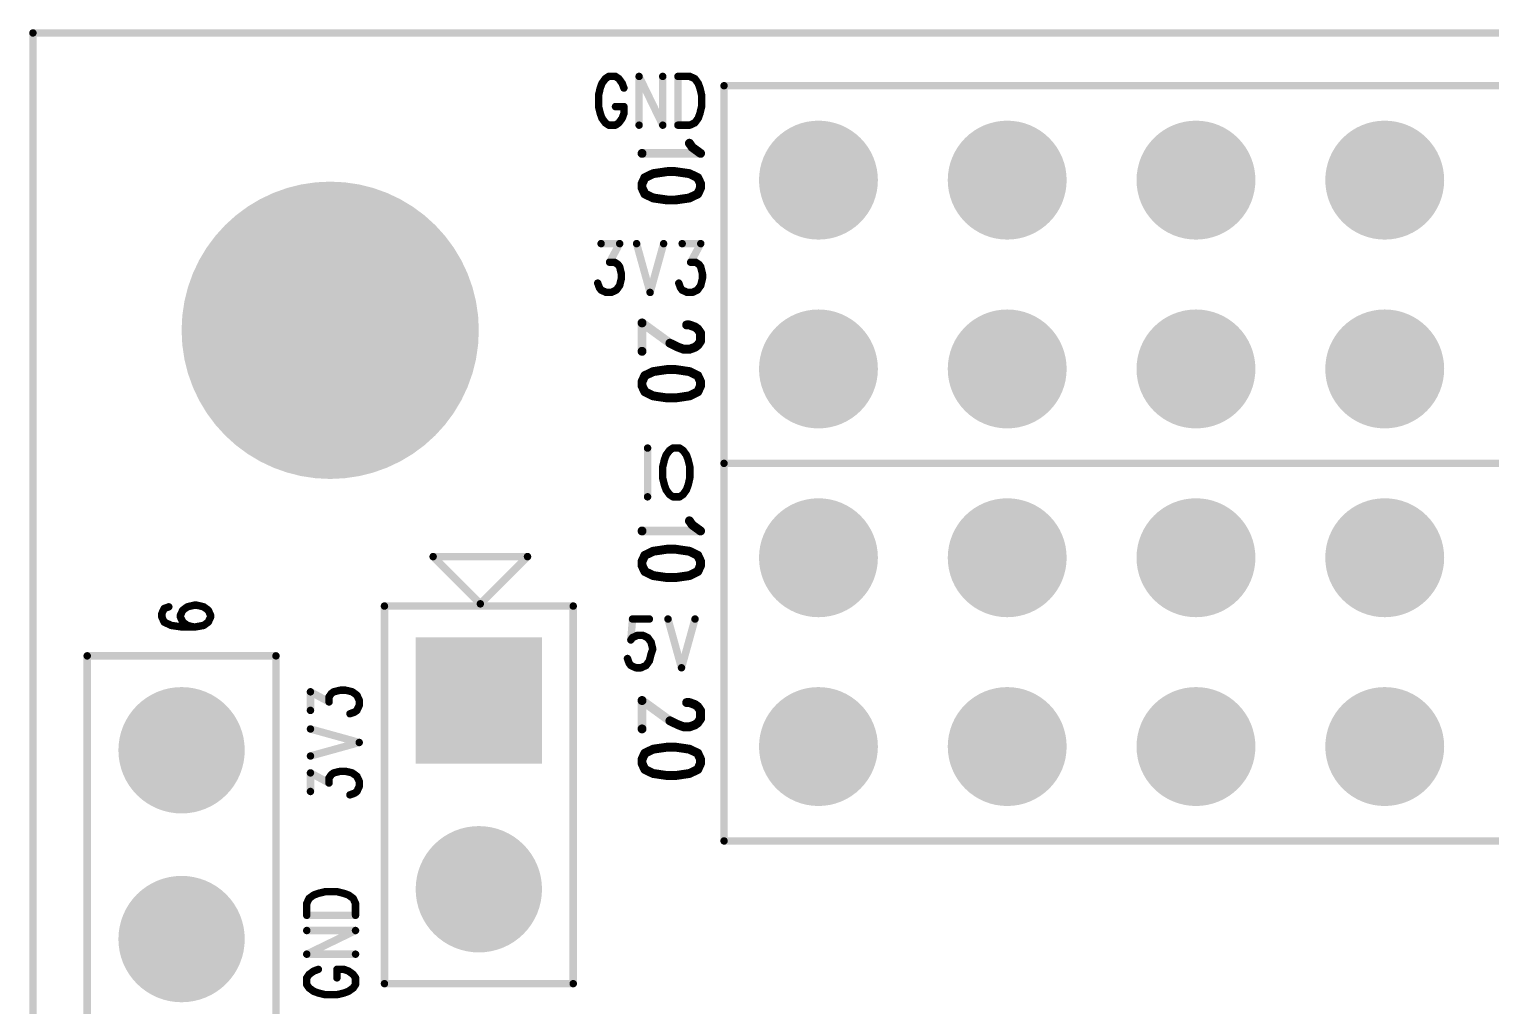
# Model space of a CAD drawing. Extents: x 100 to 144.1, y 92.5 to 144.1.
# Drawn here: x 99.95 to 119.62, y 130.91 to 144.05 of the extents above; entities that cross this region are included whole.
import ezdxf

# ---------------------------------------------------------------- set-up
doc = ezdxf.new("R2010")
doc.units = 0
doc.layers.get('0').update_dxf_attribs({"linetype": 'CONTINUOUS'})
doc.layers.add('MASK-TOP_PHO', color=1, linetype='CONTINUOUS')
doc.layers.add('SILK-TOP_PHO', color=5, linetype='CONTINUOUS')

# ---------------------------------------------------------------- blocks, each defined once
blk = doc.blocks.new('ROUND_1')
at = {"const_width": 0.050038}
blk.add_lwpolyline([(-0.025018, 0, 1), (0.025018, 0, 1)], format="xyb", close=True, dxfattribs=at)
blk = doc.blocks.new('ROUND_114')
at = {"const_width": 0.059944}
blk.add_lwpolyline([(-0.029972, 0, 1), (0.029972, 0, 1)], format="xyb", close=True, dxfattribs=at)
blk = doc.blocks.new('SQUARE_25')
blk.add_solid([(0.85001, 0.85001), (0.85001, -0.85001), (-0.85001, 0.85001), (-0.85001, -0.85001)])
blk = doc.blocks.new('ROUND_26')
at = {"const_width": 0.85001}
blk.add_lwpolyline([(-0.425006, 0, 1), (0.425006, 0, 1)], format="xyb", close=True, dxfattribs=at)
blk = doc.blocks.new('ROUND_32')
at = {"const_width": 1.999996}
blk.add_lwpolyline([(-0.999998, 0, 1), (0.999998, 0, 1)], format="xyb", close=True, dxfattribs=at)
blk = doc.blocks.new('ROUND_49')
at = {"const_width": 0.799972}
blk.add_lwpolyline([(-0.399986, 0, 1), (0.399986, 0, 1)], format="xyb", close=True, dxfattribs=at)

msp = doc.modelspace()

# ---------------------------------------------------------------- linework, layer by layer
at = {"layer": 'MASK-TOP_PHO', "const_width": 0.100076}
for points in [[(100.000054, 143.999966), (100.000054, 100.000054)], [(143.999966, 143.999966), (100.000054, 143.999966)]]:
    msp.add_lwpolyline(points, dxfattribs=at)
at = {"layer": 'SILK-TOP_PHO'}
for points, const_width in [([(100.000054, 143.999966), (100.000054, 100.000054)], 0.100076), ([(143.999966, 143.999966), (100.000054, 143.999966)], 0.100076), ([(107.70235, 143.38427), (107.656884, 143.321786)], 0.100076), ([(107.747816, 143.415512), (107.70235, 143.38427)], 0.100076), ([(107.838748, 143.415512), (107.747816, 143.415512)], 0.100076), ([(107.884214, 143.38427), (107.838748, 143.415512)], 0.100076), ([(107.929426, 143.321786), (107.884214, 143.38427)], 0.100076), ([(108.156756, 143.415512), (108.156756, 142.75943)], 0.100076), ([(108.156756, 143.415512), (108.475018, 142.75943)], 0.100076), ([(108.475018, 143.415512), (108.475018, 142.75943)], 0.100076), ([(108.679488, 143.415512), (108.679488, 142.75943)], 0.100076), ([(108.679488, 143.415512), (108.838746, 143.415512)], 0.100076), ([(108.838746, 143.415512), (108.906818, 143.38427)], 0.100076), ([(108.906818, 143.38427), (108.952284, 143.321786)], 0.100076), ([(107.634024, 143.259302), (107.611418, 143.165576)], 0.100076), ([(107.611418, 143.165576), (107.611418, 143.009366)], 0.100076), ([(107.656884, 143.321786), (107.634024, 143.259302)], 0.100076), ([(107.952286, 143.259302), (107.929426, 143.321786)], 0.100076), ([(108.952284, 143.321786), (108.97489, 143.259302)], 0.100076), ([(108.97489, 143.259302), (108.99775, 143.165576)], 0.100076), ([(108.99775, 143.165576), (108.99775, 143.009366)], 0.100076), ([(109.30001, 138.210036), (109.30001, 143.290036)], 0.100076), ([(109.30001, 143.290036), (134.70001, 143.290036)], 0.100076), ([(107.611418, 143.009366), (107.634024, 142.91564)], 0.100076), ([(107.838748, 143.009366), (107.952286, 143.009366)], 0.100076), ([(107.952286, 142.91564), (107.952286, 143.009366)], 0.100076), ([(108.99775, 143.009366), (108.97489, 142.91564)], 0.100076), ([(107.634024, 142.91564), (107.656884, 142.853156)], 0.100076), ([(107.656884, 142.853156), (107.70235, 142.790672)], 0.100076), ([(107.70235, 142.790672), (107.747816, 142.75943)], 0.100076), ([(107.747816, 142.75943), (107.838748, 142.75943)], 0.100076), ([(107.838748, 142.75943), (107.884214, 142.790672)], 0.100076), ([(107.884214, 142.790672), (107.929426, 142.853156)], 0.100076), ([(107.929426, 142.853156), (107.952286, 142.91564)], 0.100076), ([(108.838746, 142.75943), (108.679488, 142.75943)], 0.100076), ([(108.906818, 142.790672), (108.838746, 142.75943)], 0.100076), ([(108.952284, 142.853156), (108.906818, 142.790672)], 0.100076), ([(108.97489, 142.91564), (108.952284, 142.853156)], 0.100076), ([(108.98378, 142.379954), (108.196126, 142.379954)], 0.119888), ([(108.833666, 142.516352), (108.871258, 142.461742)], 0.119888), ([(108.871258, 142.461742), (108.98378, 142.379954)], 0.119888), ([(108.533692, 142.13459), (108.34624, 142.107158)], 0.119888), ([(108.646214, 142.13459), (108.533692, 142.13459)], 0.119888), ([(108.833666, 142.107158), (108.646214, 142.13459)], 0.119888), ([(108.233718, 142.052802), (108.196126, 141.971014)], 0.119888), ([(108.196126, 141.971014), (108.196126, 141.916404)], 0.119888), ([(108.34624, 142.107158), (108.233718, 142.052802)], 0.119888), ([(108.946188, 142.052802), (108.833666, 142.107158)], 0.119888), ([(108.98378, 141.971014), (108.946188, 142.052802)], 0.119888), ([(108.98378, 141.916404), (108.98378, 141.971014)], 0.119888), ([(108.196126, 141.916404), (108.233718, 141.834616)], 0.119888), ([(108.233718, 141.834616), (108.34624, 141.780006)], 0.119888), ([(108.34624, 141.780006), (108.533692, 141.752828)], 0.119888), ([(108.533692, 141.752828), (108.646214, 141.752828)], 0.119888), ([(108.646214, 141.752828), (108.833666, 141.780006)], 0.119888), ([(108.833666, 141.780006), (108.946188, 141.834616)], 0.119888), ([(108.946188, 141.834616), (108.98378, 141.916404)], 0.119888), ([(107.645454, 141.16558), (107.89539, 141.16558)], 0.100076), ([(107.89539, 141.16558), (107.758992, 140.915644)], 0.100076), ([(108.12272, 141.16558), (108.304584, 140.509498)], 0.100076), ([(108.486448, 141.16558), (108.304584, 140.509498)], 0.100076), ([(108.736384, 141.16558), (108.98632, 141.16558)], 0.100076), ([(108.98632, 141.16558), (108.849922, 140.915644)], 0.100076), ([(107.758992, 140.915644), (107.827318, 140.915644)], 0.100076), ([(107.827318, 140.915644), (107.872784, 140.884402)], 0.100076), ([(107.872784, 140.884402), (107.89539, 140.85316)], 0.100076), ([(107.89539, 140.85316), (107.91825, 140.759434)], 0.100076), ([(108.849922, 140.915644), (108.918248, 140.915644)], 0.100076), ([(108.918248, 140.915644), (108.963714, 140.884402)], 0.100076), ([(108.963714, 140.884402), (108.98632, 140.85316)], 0.100076), ([(108.98632, 140.85316), (109.00918, 140.759434)], 0.100076), ([(107.622848, 140.571982), (107.599988, 140.634466)], 0.100076), ([(107.645454, 140.54074), (107.622848, 140.571982)], 0.100076), ([(107.89539, 140.603224), (107.849924, 140.54074)], 0.100076), ([(107.91825, 140.69695), (107.89539, 140.603224)], 0.100076), ([(107.91825, 140.759434), (107.91825, 140.69695)], 0.100076), ([(108.713524, 140.571982), (108.690918, 140.634466)], 0.100076), ([(108.736384, 140.54074), (108.713524, 140.571982)], 0.100076), ([(108.98632, 140.603224), (108.940854, 140.54074)], 0.100076), ([(109.00918, 140.69695), (108.98632, 140.603224)], 0.100076), ([(109.00918, 140.759434), (109.00918, 140.69695)], 0.100076), ([(107.713526, 140.509498), (107.645454, 140.54074)], 0.100076), ([(107.781852, 140.509498), (107.713526, 140.509498)], 0.100076), ([(107.849924, 140.54074), (107.781852, 140.509498)], 0.100076), ([(108.804456, 140.509498), (108.736384, 140.54074)], 0.100076), ([(108.872782, 140.509498), (108.804456, 140.509498)], 0.100076), ([(108.940854, 140.54074), (108.872782, 140.509498)], 0.100076), ([(108.571284, 139.826238), (108.196126, 140.099034)], 0.119888), ([(108.196126, 140.099034), (108.196126, 139.717272)], 0.119888), ([(108.796328, 140.071856), (108.833666, 140.071856)], 0.119888), ([(108.833666, 140.071856), (108.90885, 140.044424)], 0.119888), ([(108.90885, 140.044424), (108.946188, 140.017246)], 0.119888), ([(108.946188, 140.017246), (108.98378, 139.962636)], 0.119888), ([(108.683806, 139.771882), (108.571284, 139.826238)], 0.119888), ([(108.946188, 139.79906), (108.90885, 139.771882)], 0.119888), ([(108.98378, 139.85367), (108.946188, 139.79906)], 0.119888), ([(108.98378, 139.962636), (108.98378, 139.85367)], 0.119888), ([(108.758736, 139.74445), (108.683806, 139.771882)], 0.119888), ([(108.833666, 139.74445), (108.758736, 139.74445)], 0.119888), ([(108.90885, 139.771882), (108.833666, 139.74445)], 0.119888), ([(108.233718, 139.39012), (108.196126, 139.308078)], 0.119888), ([(108.34624, 139.444476), (108.233718, 139.39012)], 0.119888), ([(108.533692, 139.471908), (108.34624, 139.444476)], 0.119888), ([(108.646214, 139.471908), (108.533692, 139.471908)], 0.119888), ([(108.833666, 139.444476), (108.646214, 139.471908)], 0.119888), ([(108.946188, 139.39012), (108.833666, 139.444476)], 0.119888), ([(108.98378, 139.308078), (108.946188, 139.39012)], 0.119888), ([(108.196126, 139.308078), (108.196126, 139.253722)], 0.119888), ([(108.196126, 139.253722), (108.233718, 139.171934)], 0.119888), ([(108.946188, 139.171934), (108.98378, 139.253722)], 0.119888), ([(108.98378, 139.253722), (108.98378, 139.308078)], 0.119888), ([(108.233718, 139.171934), (108.34624, 139.117324)], 0.119888), ([(108.34624, 139.117324), (108.533692, 139.089892)], 0.119888), ([(108.533692, 139.089892), (108.646214, 139.089892)], 0.119888), ([(108.646214, 139.089892), (108.833666, 139.117324)], 0.119888), ([(108.833666, 139.117324), (108.946188, 139.171934)], 0.119888), ([(108.270548, 138.415522), (108.270548, 137.75944)], 0.100076), ([(108.611416, 138.415522), (108.56595, 138.38428)], 0.100076), ([(108.702348, 138.415522), (108.611416, 138.415522)], 0.100076), ([(108.747814, 138.38428), (108.702348, 138.415522)], 0.100076), ([(108.497624, 138.259312), (108.475018, 138.165586)], 0.100076), ([(108.520484, 138.321796), (108.497624, 138.259312)], 0.100076), ([(108.56595, 138.38428), (108.520484, 138.321796)], 0.100076), ([(108.79328, 138.321796), (108.747814, 138.38428)], 0.100076), ([(108.815886, 138.259312), (108.79328, 138.321796)], 0.100076), ([(108.838746, 138.165586), (108.815886, 138.259312)], 0.100076), ([(134.70001, 138.210036), (109.30001, 138.210036)], 0.100076), ([(109.30001, 133.130036), (109.30001, 138.210036)], 0.100076), ([(109.30001, 138.210036), (134.70001, 138.210036)], 0.100076), ([(108.475018, 138.165586), (108.475018, 138.009376)], 0.100076), ([(108.838746, 138.009376), (108.838746, 138.165586)], 0.100076), ([(108.475018, 138.009376), (108.497624, 137.91565)], 0.100076), ([(108.497624, 137.91565), (108.520484, 137.853166)], 0.100076), ([(108.520484, 137.853166), (108.56595, 137.790682)], 0.100076), ([(108.747814, 137.790682), (108.79328, 137.853166)], 0.100076), ([(108.79328, 137.853166), (108.815886, 137.91565)], 0.100076), ([(108.815886, 137.91565), (108.838746, 138.009376)], 0.100076), ([(108.56595, 137.790682), (108.611416, 137.75944)], 0.100076), ([(108.611416, 137.75944), (108.702348, 137.75944)], 0.100076), ([(108.702348, 137.75944), (108.747814, 137.790682)], 0.100076), ([(108.833666, 137.436352), (108.871258, 137.381742)], 0.119888), ([(108.98378, 137.299954), (108.196126, 137.299954)], 0.119888), ([(108.871258, 137.381742), (108.98378, 137.299954)], 0.119888), ([(108.34624, 137.027158), (108.233718, 136.972802)], 0.119888), ([(108.533692, 137.05459), (108.34624, 137.027158)], 0.119888), ([(108.646214, 137.05459), (108.533692, 137.05459)], 0.119888), ([(108.833666, 137.027158), (108.646214, 137.05459)], 0.119888), ([(108.946188, 136.972802), (108.833666, 137.027158)], 0.119888), ([(106.655108, 136.955022), (105.385108, 136.955022)], 0.100076), ([(105.385108, 136.955022), (106.020108, 136.320022)], 0.100076), ([(106.020108, 136.320022), (106.655108, 136.955022)], 0.100076), ([(108.233718, 136.972802), (108.196126, 136.891014)], 0.119888), ([(108.196126, 136.891014), (108.196126, 136.836404)], 0.119888), ([(108.196126, 136.836404), (108.233718, 136.754616)], 0.119888), ([(108.98378, 136.891014), (108.946188, 136.972802)], 0.119888), ([(108.946188, 136.754616), (108.98378, 136.836404)], 0.119888), ([(108.98378, 136.836404), (108.98378, 136.891014)], 0.119888), ([(108.233718, 136.754616), (108.34624, 136.700006)], 0.119888), ([(108.34624, 136.700006), (108.533692, 136.672828)], 0.119888), ([(108.533692, 136.672828), (108.646214, 136.672828)], 0.119888), ([(108.646214, 136.672828), (108.833666, 136.700006)], 0.119888), ([(108.833666, 136.700006), (108.946188, 136.754616)], 0.119888), ([(101.765608, 136.256776), (101.734366, 136.188704)], 0.100076), ([(101.828092, 136.279636), (101.765608, 136.256776)], 0.100076), ([(102.078028, 136.279636), (102.015544, 136.23417)], 0.100076), ([(102.171754, 136.302242), (102.078028, 136.279636)], 0.100076), ([(102.20325, 136.302242), (102.171754, 136.302242)], 0.100076), ([(102.296976, 136.279636), (102.20325, 136.302242)], 0.100076), ([(102.35946, 136.23417), (102.296976, 136.279636)], 0.100076), ([(104.730042, 136.29005), (107.270042, 136.29005)], 0.100076), ([(104.730042, 131.21005), (104.730042, 136.29005)], 0.100076), ([(107.270042, 136.29005), (107.270042, 131.21005)], 0.100076), ([(101.734366, 136.188704), (101.734366, 136.143238)], 0.100076), ([(101.734366, 136.143238), (101.765608, 136.074912)], 0.100076), ([(101.765608, 136.074912), (101.859334, 136.029446)], 0.100076), ([(102.015544, 136.23417), (101.984302, 136.165844)], 0.100076), ([(101.984302, 136.165844), (101.984302, 136.143238)], 0.100076), ([(101.984302, 136.143238), (102.015544, 136.074912)], 0.100076), ([(102.015544, 136.074912), (102.078028, 136.029446)], 0.100076), ([(102.296976, 136.029446), (102.35946, 136.074912)], 0.100076), ([(102.390702, 136.165844), (102.35946, 136.23417)], 0.100076), ([(102.35946, 136.074912), (102.390702, 136.143238)], 0.100076), ([(102.390702, 136.143238), (102.390702, 136.165844)], 0.100076), ([(108.06811, 136.115552), (108.045504, 135.834374)], 0.100076), ([(108.29544, 136.115552), (108.06811, 136.115552)], 0.100076), ([(108.545376, 136.115552), (108.72724, 135.45947)], 0.100076), ([(108.909104, 136.115552), (108.72724, 135.45947)], 0.100076), ([(101.859334, 136.029446), (102.015544, 136.00684)], 0.100076), ([(102.015544, 136.00684), (102.171754, 136.00684)], 0.100076), ([(102.078028, 136.029446), (102.171754, 136.00684)], 0.100076), ([(102.171754, 136.00684), (102.296976, 136.029446)], 0.100076), ([(108.045504, 135.834374), (108.06811, 135.865616)], 0.100076), ([(108.06811, 135.865616), (108.136436, 135.896858)], 0.100076), ([(108.136436, 135.896858), (108.204508, 135.896858)], 0.100076), ([(108.204508, 135.896858), (108.272834, 135.865616)], 0.100076), ([(108.272834, 135.865616), (108.3183, 135.803132)], 0.100076), ([(108.3183, 135.803132), (108.340906, 135.709406)], 0.100076), ([(108.340906, 135.709406), (108.3183, 135.646922)], 0.100076), ([(100.73005, 120.379998), (100.73005, 135.619998)], 0.100076), ([(100.73005, 135.619998), (103.27005, 135.619998)], 0.100076), ([(103.27005, 135.619998), (103.27005, 120.379998)], 0.100076), ([(108.022644, 135.521954), (108.000038, 135.584438)], 0.100076), ([(108.045504, 135.490712), (108.022644, 135.521954)], 0.100076), ([(108.113576, 135.45947), (108.045504, 135.490712)], 0.100076), ([(108.181902, 135.45947), (108.113576, 135.45947)], 0.100076), ([(108.249974, 135.490712), (108.181902, 135.45947)], 0.100076), ([(108.29544, 135.553196), (108.249974, 135.490712)], 0.100076), ([(108.3183, 135.646922), (108.29544, 135.553196)], 0.100076), ([(103.734362, 134.886446), (103.734362, 135.136382)], 0.100076), ([(103.734362, 135.136382), (103.984298, 134.999984)], 0.100076), ([(103.984298, 135.068056), (104.01554, 135.113522)], 0.100076), ([(103.984298, 134.999984), (103.984298, 135.068056)], 0.100076), ([(104.01554, 135.113522), (104.046782, 135.136382)], 0.100076), ([(104.046782, 135.136382), (104.140508, 135.158988)], 0.100076), ([(104.140508, 135.158988), (104.203246, 135.158988)], 0.100076), ([(104.203246, 135.158988), (104.296972, 135.136382)], 0.100076), ([(104.296972, 135.136382), (104.359456, 135.090916)], 0.100076), ([(104.359456, 135.090916), (104.390698, 135.022844)], 0.100076), ([(104.359456, 134.886446), (104.328214, 134.863586)], 0.100076), ([(104.390698, 134.954518), (104.359456, 134.886446)], 0.100076), ([(104.390698, 135.022844), (104.390698, 134.954518)], 0.100076), ([(108.571284, 134.746238), (108.196126, 135.019034)], 0.119888), ([(108.196126, 135.019034), (108.196126, 134.637272)], 0.119888), ([(108.796328, 134.991856), (108.833666, 134.991856)], 0.119888), ([(108.833666, 134.991856), (108.90885, 134.964424)], 0.119888), ([(108.90885, 134.964424), (108.946188, 134.937246)], 0.119888), ([(108.946188, 134.937246), (108.98378, 134.882636)], 0.119888), ([(108.98378, 134.882636), (108.98378, 134.77367)], 0.119888), ([(104.328214, 134.863586), (104.26573, 134.84098)], 0.100076), ([(108.683806, 134.691882), (108.571284, 134.746238)], 0.119888), ([(108.758736, 134.66445), (108.683806, 134.691882)], 0.119888), ([(108.833666, 134.66445), (108.758736, 134.66445)], 0.119888), ([(108.90885, 134.691882), (108.833666, 134.66445)], 0.119888), ([(108.946188, 134.71906), (108.90885, 134.691882)], 0.119888), ([(108.98378, 134.77367), (108.946188, 134.71906)], 0.119888), ([(103.734362, 134.636256), (104.390698, 134.454646)], 0.100076), ([(103.734362, 134.272782), (104.390698, 134.454646)], 0.100076), ([(108.233718, 134.31012), (108.196126, 134.228078)], 0.119888), ([(108.34624, 134.364476), (108.233718, 134.31012)], 0.119888), ([(108.533692, 134.391908), (108.34624, 134.364476)], 0.119888), ([(108.646214, 134.391908), (108.533692, 134.391908)], 0.119888), ([(108.833666, 134.364476), (108.646214, 134.391908)], 0.119888), ([(108.946188, 134.31012), (108.833666, 134.364476)], 0.119888), ([(108.98378, 134.228078), (108.946188, 134.31012)], 0.119888), ([(108.196126, 134.228078), (108.196126, 134.173722)], 0.119888), ([(108.196126, 134.173722), (108.233718, 134.091934)], 0.119888), ([(108.233718, 134.091934), (108.34624, 134.037324)], 0.119888), ([(108.833666, 134.037324), (108.946188, 134.091934)], 0.119888), ([(108.946188, 134.091934), (108.98378, 134.173722)], 0.119888), ([(108.98378, 134.173722), (108.98378, 134.228078)], 0.119888), ([(103.734362, 133.795516), (103.734362, 134.045452)], 0.100076), ([(103.734362, 134.045452), (103.984298, 133.909054)], 0.100076), ([(103.984298, 133.97738), (104.01554, 134.022846)], 0.100076), ([(103.984298, 133.909054), (103.984298, 133.97738)], 0.100076), ([(104.01554, 134.022846), (104.046782, 134.045452)], 0.100076), ([(104.046782, 134.045452), (104.140508, 134.068058)], 0.100076), ([(104.140508, 134.068058), (104.203246, 134.068058)], 0.100076), ([(104.203246, 134.068058), (104.296972, 134.045452)], 0.100076), ([(104.296972, 134.045452), (104.359456, 133.999986)], 0.100076), ([(104.359456, 133.999986), (104.390698, 133.931914)], 0.100076), ([(104.390698, 133.931914), (104.390698, 133.863588)], 0.100076), ([(108.34624, 134.037324), (108.533692, 134.009892)], 0.119888), ([(108.533692, 134.009892), (108.646214, 134.009892)], 0.119888), ([(108.646214, 134.009892), (108.833666, 134.037324)], 0.119888), ([(104.328214, 133.772656), (104.26573, 133.75005)], 0.100076), ([(104.359456, 133.795516), (104.328214, 133.772656)], 0.100076), ([(104.390698, 133.863588), (104.359456, 133.795516)], 0.100076), ([(134.70001, 133.130036), (109.30001, 133.130036)], 0.100076), ([(103.684324, 132.288534), (103.715566, 132.35686)], 0.100076), ([(103.715566, 132.35686), (103.77805, 132.402326)], 0.100076), ([(103.77805, 132.402326), (103.840534, 132.424932)], 0.100076), ([(103.840534, 132.424932), (103.93426, 132.447792)], 0.100076), ([(103.93426, 132.447792), (104.090724, 132.447792)], 0.100076), ([(104.090724, 132.447792), (104.18445, 132.424932)], 0.100076), ([(104.18445, 132.424932), (104.246934, 132.402326)], 0.100076), ([(104.246934, 132.402326), (104.309418, 132.35686)], 0.100076), ([(104.309418, 132.35686), (104.34066, 132.288534)], 0.100076), ([(103.684324, 132.12953), (103.684324, 132.288534)], 0.100076), ([(103.684324, 132.12953), (104.34066, 132.12953)], 0.100076), ([(104.34066, 132.288534), (104.34066, 132.12953)], 0.100076), ([(103.684324, 131.606798), (104.34066, 131.92506)], 0.100076), ([(103.684324, 131.92506), (104.34066, 131.92506)], 0.100076), ([(103.684324, 131.606798), (104.34066, 131.606798)], 0.100076), ([(103.715566, 131.334002), (103.684324, 131.288536)], 0.100076), ([(103.77805, 131.379468), (103.715566, 131.334002)], 0.100076), ([(103.840534, 131.402328), (103.77805, 131.379468)], 0.100076), ([(104.18445, 131.402328), (104.090724, 131.402328)], 0.100076), ([(104.090724, 131.288536), (104.090724, 131.402328)], 0.100076), ([(104.246934, 131.379468), (104.18445, 131.402328)], 0.100076), ([(104.309418, 131.334002), (104.246934, 131.379468)], 0.100076), ([(104.34066, 131.288536), (104.309418, 131.334002)], 0.100076), ([(103.684324, 131.288536), (103.684324, 131.197604)], 0.100076), ([(103.684324, 131.197604), (103.715566, 131.152392)], 0.100076), ([(103.715566, 131.152392), (103.77805, 131.106926)], 0.100076), ([(104.246934, 131.106926), (104.309418, 131.152392)], 0.100076), ([(104.309418, 131.152392), (104.34066, 131.197604)], 0.100076), ([(104.34066, 131.197604), (104.34066, 131.288536)], 0.100076), ([(107.270042, 131.21005), (104.730042, 131.21005)], 0.100076), ([(103.77805, 131.106926), (103.840534, 131.084066)], 0.100076), ([(103.840534, 131.084066), (103.93426, 131.06146)], 0.100076), ([(103.93426, 131.06146), (104.090724, 131.06146)], 0.100076), ([(104.090724, 131.06146), (104.18445, 131.084066)], 0.100076), ([(104.18445, 131.084066), (104.246934, 131.106926)], 0.100076)]:
    msp.add_lwpolyline(points, dxfattribs=dict(at, const_width=const_width))

# ---------------------------------------------------------------- block references
at = {"layer": 'MASK-TOP_PHO'}
for name, p in [('ROUND_1', (100.000054, 143.999966)), ('ROUND_1', (100.000054, 143.999966)), ('ROUND_49', (110.57001, 142.020036)), ('ROUND_49', (113.11001, 142.020036)), ('ROUND_49', (115.65001, 142.020036)), ('ROUND_49', (118.19001, 142.020036)), ('ROUND_32', (104.000046, 139.999974)), ('ROUND_49', (110.57001, 139.480036)), ('ROUND_49', (113.11001, 139.480036)), ('ROUND_49', (115.65001, 139.480036)), ('ROUND_49', (118.19001, 139.480036)), ('ROUND_49', (110.57001, 136.940036)), ('ROUND_49', (113.11001, 136.940036)), ('ROUND_49', (115.65001, 136.940036)), ('ROUND_49', (118.19001, 136.940036)), ('SQUARE_25', (106.000042, 135.02005)), ('ROUND_26', (102.00005, 134.349998)), ('ROUND_49', (110.57001, 134.400036)), ('ROUND_49', (113.11001, 134.400036)), ('ROUND_49', (115.65001, 134.400036)), ('ROUND_49', (118.19001, 134.400036)), ('ROUND_26', (106.000042, 132.48005)), ('ROUND_26', (102.00005, 131.809998))]:
    msp.add_blockref(name, p, dxfattribs=at)
at = {"layer": 'SILK-TOP_PHO'}
for name, p in [('ROUND_1', (100.000054, 143.999966)), ('ROUND_1', (100.000054, 143.999966)), ('ROUND_1', (107.70235, 143.38427)), ('ROUND_1', (107.747816, 143.415512)), ('ROUND_1', (107.838748, 143.415512)), ('ROUND_1', (107.884214, 143.38427)), ('ROUND_1', (108.156756, 143.415512)), ('ROUND_1', (108.156756, 143.415512)), ('ROUND_1', (108.475018, 143.415512)), ('ROUND_1', (108.679488, 143.415512)), ('ROUND_1', (108.679488, 143.415512)), ('ROUND_1', (108.838746, 143.415512)), ('ROUND_1', (108.906818, 143.38427)), ('ROUND_1', (107.611418, 143.165576)), ('ROUND_1', (107.634024, 143.259302)), ('ROUND_1', (107.656884, 143.321786)), ('ROUND_1', (107.929426, 143.321786)), ('ROUND_1', (107.952286, 143.259302)), ('ROUND_1', (108.952284, 143.321786)), ('ROUND_1', (108.97489, 143.259302)), ('ROUND_1', (108.99775, 143.165576)), ('ROUND_1', (109.30001, 143.290036)), ('ROUND_1', (107.611418, 143.009366)), ('ROUND_1', (107.838748, 143.009366)), ('ROUND_1', (107.952286, 143.009366)), ('ROUND_1', (107.952286, 143.009366)), ('ROUND_1', (108.99775, 143.009366)), ('ROUND_1', (107.634024, 142.91564)), ('ROUND_1', (107.656884, 142.853156)), ('ROUND_1', (107.70235, 142.790672)), ('ROUND_1', (107.747816, 142.75943)), ('ROUND_1', (107.838748, 142.75943)), ('ROUND_1', (107.884214, 142.790672)), ('ROUND_1', (107.929426, 142.853156)), ('ROUND_1', (107.952286, 142.91564)), ('ROUND_1', (108.156756, 142.75943)), ('ROUND_1', (108.475018, 142.75943)), ('ROUND_1', (108.475018, 142.75943)), ('ROUND_1', (108.679488, 142.75943)), ('ROUND_1', (108.679488, 142.75943)), ('ROUND_1', (108.838746, 142.75943)), ('ROUND_1', (108.906818, 142.790672)), ('ROUND_1', (108.952284, 142.853156)), ('ROUND_1', (108.97489, 142.91564)), ('ROUND_114', (108.196126, 142.379954)), ('ROUND_114', (108.833666, 142.516352)), ('ROUND_114', (108.871258, 142.461742)), ('ROUND_114', (108.98378, 142.379954)), ('ROUND_114', (108.533692, 142.13459)), ('ROUND_114', (108.646214, 142.13459)), ('ROUND_114', (108.196126, 141.971014)), ('ROUND_114', (108.233718, 142.052802)), ('ROUND_114', (108.34624, 142.107158)), ('ROUND_114', (108.833666, 142.107158)), ('ROUND_114', (108.946188, 142.052802)), ('ROUND_114', (108.98378, 141.971014)), ('ROUND_114', (108.98378, 141.971014)), ('ROUND_114', (108.196126, 141.916404)), ('ROUND_114', (108.233718, 141.834616)), ('ROUND_114', (108.34624, 141.780006)), ('ROUND_114', (108.533692, 141.752828)), ('ROUND_114', (108.646214, 141.752828)), ('ROUND_114', (108.833666, 141.780006)), ('ROUND_114', (108.946188, 141.834616)), ('ROUND_114', (108.98378, 141.916404)), ('ROUND_1', (107.645454, 141.16558)), ('ROUND_1', (107.89539, 141.16558)), ('ROUND_1', (108.12272, 141.16558)), ('ROUND_1', (108.486448, 141.16558)), ('ROUND_1', (108.736384, 141.16558)), ('ROUND_1', (108.98632, 141.16558)), ('ROUND_1', (107.758992, 140.915644)), ('ROUND_1', (107.827318, 140.915644)), ('ROUND_1', (107.872784, 140.884402)), ('ROUND_1', (107.89539, 140.85316)), ('ROUND_1', (108.849922, 140.915644)), ('ROUND_1', (108.918248, 140.915644)), ('ROUND_1', (108.963714, 140.884402)), ('ROUND_1', (108.98632, 140.85316)), ('ROUND_1', (107.599988, 140.634466)), ('ROUND_1', (107.622848, 140.571982)), ('ROUND_1', (107.89539, 140.603224)), ('ROUND_1', (107.91825, 140.759434)), ('ROUND_1', (107.91825, 140.69695)), ('ROUND_1', (108.690918, 140.634466)), ('ROUND_1', (108.713524, 140.571982)), ('ROUND_1', (108.98632, 140.603224)), ('ROUND_1', (109.00918, 140.759434)), ('ROUND_1', (109.00918, 140.69695)), ('ROUND_1', (107.645454, 140.54074)), ('ROUND_1', (107.713526, 140.509498)), ('ROUND_1', (107.781852, 140.509498)), ('ROUND_1', (107.849924, 140.54074)), ('ROUND_1', (108.304584, 140.509498)), ('ROUND_1', (108.304584, 140.509498)), ('ROUND_1', (108.736384, 140.54074)), ('ROUND_1', (108.804456, 140.509498)), ('ROUND_1', (108.872782, 140.509498)), ('ROUND_1', (108.940854, 140.54074)), ('ROUND_114', (108.196126, 140.099034)), ('ROUND_114', (108.796328, 140.071856)), ('ROUND_114', (108.833666, 140.071856)), ('ROUND_114', (108.90885, 140.044424)), ('ROUND_114', (108.946188, 140.017246)), ('ROUND_114', (108.571284, 139.826238)), ('ROUND_114', (108.946188, 139.79906)), ('ROUND_114', (108.98378, 139.962636)), ('ROUND_114', (108.98378, 139.85367)), ('ROUND_114', (108.196126, 139.717272)), ('ROUND_114', (108.683806, 139.771882)), ('ROUND_114', (108.758736, 139.74445)), ('ROUND_114', (108.833666, 139.74445)), ('ROUND_114', (108.90885, 139.771882)), ('ROUND_114', (108.233718, 139.39012)), ('ROUND_114', (108.34624, 139.444476)), ('ROUND_114', (108.533692, 139.471908)), ('ROUND_114', (108.646214, 139.471908)), ('ROUND_114', (108.833666, 139.444476)), ('ROUND_114', (108.946188, 139.39012)), ('ROUND_114', (108.196126, 139.308078)), ('ROUND_114', (108.196126, 139.253722)), ('ROUND_114', (108.98378, 139.308078)), ('ROUND_114', (108.98378, 139.308078)), ('ROUND_114', (108.98378, 139.253722)), ('ROUND_114', (108.233718, 139.171934)), ('ROUND_114', (108.34624, 139.117324)), ('ROUND_114', (108.533692, 139.089892)), ('ROUND_114', (108.646214, 139.089892)), ('ROUND_114', (108.833666, 139.117324)), ('ROUND_114', (108.946188, 139.171934)), ('ROUND_1', (108.270548, 138.415522)), ('ROUND_1', (108.611416, 138.415522)), ('ROUND_1', (108.611416, 138.415522)), ('ROUND_1', (108.702348, 138.415522)), ('ROUND_1', (108.497624, 138.259312)), ('ROUND_1', (108.520484, 138.321796)), ('ROUND_1', (108.56595, 138.38428)), ('ROUND_1', (108.747814, 138.38428)), ('ROUND_1', (108.79328, 138.321796)), ('ROUND_1', (108.815886, 138.259312)), ('ROUND_1', (109.30001, 138.210036)), ('ROUND_1', (109.30001, 138.210036)), ('ROUND_1', (108.475018, 138.165586)), ('ROUND_1', (108.838746, 138.165586)), ('ROUND_1', (108.475018, 138.009376)), ('ROUND_1', (108.497624, 137.91565)), ('ROUND_1', (108.520484, 137.853166)), ('ROUND_1', (108.79328, 137.853166)), ('ROUND_1', (108.815886, 137.91565)), ('ROUND_1', (108.838746, 138.009376)), ('ROUND_1', (108.270548, 137.75944)), ('ROUND_1', (108.56595, 137.790682)), ('ROUND_1', (108.611416, 137.75944)), ('ROUND_1', (108.702348, 137.75944)), ('ROUND_1', (108.747814, 137.790682)), ('ROUND_114', (108.833666, 137.436352)), ('ROUND_114', (108.196126, 137.299954)), ('ROUND_114', (108.871258, 137.381742)), ('ROUND_114', (108.98378, 137.299954)), ('ROUND_114', (108.34624, 137.027158)), ('ROUND_114', (108.533692, 137.05459)), ('ROUND_114', (108.646214, 137.05459)), ('ROUND_114', (108.833666, 137.027158)), ('ROUND_1', (105.385108, 136.955022)), ('ROUND_1', (106.655108, 136.955022)), ('ROUND_114', (108.196126, 136.891014)), ('ROUND_114', (108.196126, 136.836404)), ('ROUND_114', (108.233718, 136.972802)), ('ROUND_114', (108.946188, 136.972802)), ('ROUND_114', (108.98378, 136.891014)), ('ROUND_114', (108.98378, 136.891014)), ('ROUND_114', (108.98378, 136.836404)), ('ROUND_114', (108.233718, 136.754616)), ('ROUND_114', (108.34624, 136.700006)), ('ROUND_114', (108.533692, 136.672828)), ('ROUND_114', (108.646214, 136.672828)), ('ROUND_114', (108.833666, 136.700006)), ('ROUND_114', (108.946188, 136.754616)), ('ROUND_1', (101.765608, 136.256776)), ('ROUND_1', (101.828092, 136.279636)), ('ROUND_1', (102.078028, 136.279636)), ('ROUND_1', (102.171754, 136.302242)), ('ROUND_1', (102.20325, 136.302242)), ('ROUND_1', (102.296976, 136.279636)), ('ROUND_1', (104.730042, 136.29005)), ('ROUND_1', (104.730042, 136.29005)), ('ROUND_1', (106.020108, 136.320022)), ('ROUND_1', (106.020108, 136.320022)), ('ROUND_1', (107.270042, 136.29005)), ('ROUND_1', (101.734366, 136.188704)), ('ROUND_1', (101.734366, 136.143238)), ('ROUND_1', (101.765608, 136.074912)), ('ROUND_1', (101.984302, 136.165844)), ('ROUND_1', (101.984302, 136.143238)), ('ROUND_1', (102.015544, 136.23417)), ('ROUND_1', (102.015544, 136.074912)), ('ROUND_1', (102.35946, 136.23417)), ('ROUND_1', (102.35946, 136.074912)), ('ROUND_1', (102.390702, 136.165844)), ('ROUND_1', (102.390702, 136.143238)), ('ROUND_1', (108.06811, 136.115552)), ('ROUND_1', (108.29544, 136.115552)), ('ROUND_1', (108.545376, 136.115552)), ('ROUND_1', (108.909104, 136.115552)), ('ROUND_1', (101.859334, 136.029446)), ('ROUND_1', (102.015544, 136.00684)), ('ROUND_1', (102.078028, 136.029446)), ('ROUND_1', (102.171754, 136.00684)), ('ROUND_1', (102.171754, 136.00684)), ('ROUND_1', (102.296976, 136.029446)), ('ROUND_1', (108.06811, 135.865616)), ('ROUND_1', (108.136436, 135.896858)), ('ROUND_1', (108.204508, 135.896858)), ('ROUND_1', (108.272834, 135.865616)), ('ROUND_1', (108.045504, 135.834374)), ('ROUND_1', (108.3183, 135.803132)), ('ROUND_1', (108.340906, 135.709406)), ('ROUND_1', (100.73005, 135.619998)), ('ROUND_1', (103.27005, 135.619998)), ('ROUND_1', (108.000038, 135.584438)), ('ROUND_1', (108.022644, 135.521954)), ('ROUND_1', (108.045504, 135.490712)), ('ROUND_1', (108.113576, 135.45947)), ('ROUND_1', (108.181902, 135.45947)), ('ROUND_1', (108.249974, 135.490712)), ('ROUND_1', (108.29544, 135.553196)), ('ROUND_1', (108.3183, 135.646922)), ('ROUND_1', (108.72724, 135.45947)), ('ROUND_1', (108.72724, 135.45947)), ('ROUND_1', (103.734362, 135.136382)), ('ROUND_1', (103.984298, 135.068056)), ('ROUND_1', (104.01554, 135.113522)), ('ROUND_1', (104.046782, 135.136382)), ('ROUND_1', (104.140508, 135.158988)), ('ROUND_1', (104.203246, 135.158988)), ('ROUND_1', (104.296972, 135.136382)), ('ROUND_1', (104.359456, 135.090916)), ('ROUND_1', (103.734362, 134.886446)), ('ROUND_1', (103.984298, 134.999984)), ('ROUND_1', (104.359456, 134.886446)), ('ROUND_1', (104.390698, 135.022844)), ('ROUND_1', (104.390698, 134.954518)), ('ROUND_114', (108.196126, 135.019034)), ('ROUND_114', (108.796328, 134.991856)), ('ROUND_114', (108.833666, 134.991856)), ('ROUND_114', (108.90885, 134.964424)), ('ROUND_114', (108.946188, 134.937246)), ('ROUND_114', (108.98378, 134.882636)), ('ROUND_1', (104.26573, 134.84098)), ('ROUND_1', (104.328214, 134.863586)), ('ROUND_114', (108.571284, 134.746238)), ('ROUND_114', (108.683806, 134.691882)), ('ROUND_114', (108.758736, 134.66445)), ('ROUND_114', (108.833666, 134.66445)), ('ROUND_114', (108.90885, 134.691882)), ('ROUND_114', (108.946188, 134.71906)), ('ROUND_114', (108.98378, 134.77367)), ('ROUND_1', (103.734362, 134.636256)), ('ROUND_114', (108.196126, 134.637272)), ('ROUND_1', (104.390698, 134.454646)), ('ROUND_1', (104.390698, 134.454646)), ('ROUND_114', (108.233718, 134.31012)), ('ROUND_114', (108.34624, 134.364476)), ('ROUND_114', (108.533692, 134.391908)), ('ROUND_114', (108.646214, 134.391908)), ('ROUND_114', (108.833666, 134.364476)), ('ROUND_114', (108.946188, 134.31012)), ('ROUND_1', (103.734362, 134.272782)), ('ROUND_114', (108.196126, 134.228078)), ('ROUND_114', (108.196126, 134.173722)), ('ROUND_114', (108.233718, 134.091934)), ('ROUND_114', (108.946188, 134.091934)), ('ROUND_114', (108.98378, 134.228078)), ('ROUND_114', (108.98378, 134.228078)), ('ROUND_114', (108.98378, 134.173722)), ('ROUND_1', (103.734362, 134.045452)), ('ROUND_1', (103.984298, 133.97738)), ('ROUND_1', (103.984298, 133.909054)), ('ROUND_1', (104.01554, 134.022846)), ('ROUND_1', (104.046782, 134.045452)), ('ROUND_1', (104.140508, 134.068058)), ('ROUND_1', (104.203246, 134.068058)), ('ROUND_1', (104.296972, 134.045452)), ('ROUND_1', (104.359456, 133.999986)), ('ROUND_1', (104.390698, 133.931914)), ('ROUND_114', (108.34624, 134.037324)), ('ROUND_114', (108.533692, 134.009892)), ('ROUND_114', (108.646214, 134.009892)), ('ROUND_114', (108.833666, 134.037324)), ('ROUND_1', (103.734362, 133.795516)), ('ROUND_1', (104.26573, 133.75005)), ('ROUND_1', (104.328214, 133.772656)), ('ROUND_1', (104.359456, 133.795516)), ('ROUND_1', (104.390698, 133.863588)), ('ROUND_1', (109.30001, 133.130036)), ('ROUND_1', (103.715566, 132.35686)), ('ROUND_1', (103.77805, 132.402326)), ('ROUND_1', (103.840534, 132.424932)), ('ROUND_1', (103.93426, 132.447792)), ('ROUND_1', (104.090724, 132.447792)), ('ROUND_1', (104.18445, 132.424932)), ('ROUND_1', (104.246934, 132.402326)), ('ROUND_1', (104.309418, 132.35686)), ('ROUND_1', (103.684324, 132.288534)), ('ROUND_1', (103.684324, 132.12953)), ('ROUND_1', (103.684324, 132.12953)), ('ROUND_1', (104.34066, 132.288534)), ('ROUND_1', (104.34066, 132.12953)), ('ROUND_1', (104.34066, 132.12953)), ('ROUND_1', (103.684324, 131.92506)), ('ROUND_1', (104.34066, 131.92506)), ('ROUND_1', (104.34066, 131.92506)), ('ROUND_1', (103.684324, 131.606798)), ('ROUND_1', (103.684324, 131.606798)), ('ROUND_1', (104.34066, 131.606798)), ('ROUND_1', (103.715566, 131.334002)), ('ROUND_1', (103.77805, 131.379468)), ('ROUND_1', (103.840534, 131.402328)), ('ROUND_1', (104.090724, 131.402328)), ('ROUND_1', (104.090724, 131.402328)), ('ROUND_1', (104.18445, 131.402328)), ('ROUND_1', (104.246934, 131.379468)), ('ROUND_1', (104.309418, 131.334002)), ('ROUND_1', (103.684324, 131.288536)), ('ROUND_1', (103.684324, 131.197604)), ('ROUND_1', (103.715566, 131.152392)), ('ROUND_1', (104.090724, 131.288536)), ('ROUND_1', (104.309418, 131.152392)), ('ROUND_1', (104.34066, 131.288536)), ('ROUND_1', (104.34066, 131.197604)), ('ROUND_1', (104.730042, 131.21005)), ('ROUND_1', (107.270042, 131.21005)), ('ROUND_1', (103.77805, 131.106926)), ('ROUND_1', (103.840534, 131.084066)), ('ROUND_1', (103.93426, 131.06146)), ('ROUND_1', (104.090724, 131.06146)), ('ROUND_1', (104.18445, 131.084066)), ('ROUND_1', (104.246934, 131.106926))]:
    msp.add_blockref(name, p, dxfattribs=at)

doc.saveas('drawing.dxf')
